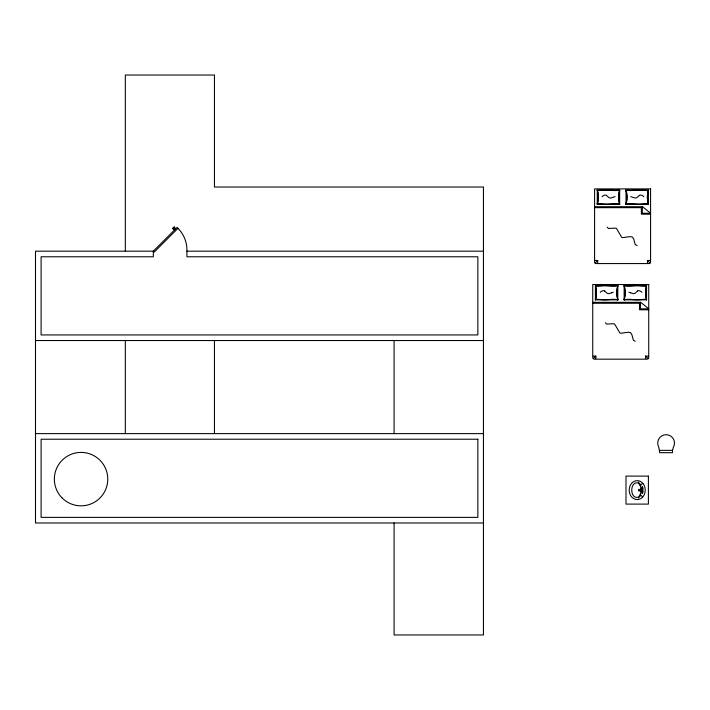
<?xml version="1.0" encoding="UTF-8"?>
<svg xmlns="http://www.w3.org/2000/svg" width="710" height="710" viewBox="0 0 710 710"><rect width="100%" height="100%" fill="white"/><g stroke="black" fill="none" stroke-linecap="round" stroke-linejoin="round"><path stroke-width="1.06" d="M595.832 358.621L595.876 356.083L593.338 356.083M597.687 263.011L597.722 260.472L595.184 260.472M638.414 482.125L638.565 482.631A4.056 4.056 0 0 1 640.207 484.38L639.905 484.957M641.015 490.992L640.731 493.033A8.68 8.68 0 0 1 639.923 495.234A5.218 5.218 0 0 1 638.53 496.902A2.13 2.13 0 0 1 637.207 497.355L636.444 497.355A3.106 3.106 0 0 1 634.767 496.867A5.458 5.458 0 0 1 633.134 495.234A7.854 7.854 0 0 1 632.14 493.006A11.156 11.156 0 0 1 632.14 487.229A7.854 7.854 0 0 1 633.134 484.992A5.458 5.458 0 0 1 634.767 483.359A3.106 3.106 0 0 1 636.444 482.871L637.207 482.871A2.13 2.13 0 0 1 638.53 483.324A5.218 5.218 0 0 1 639.923 484.992A8.68 8.68 0 0 1 640.731 487.193L641.015 489.234M672.503 450.362L673.373 447.282A8.396 8.396 0 0 0 666.104 434.689A8.396 8.396 0 0 0 658.827 447.282L659.705 452.687L672.503 452.687L672.503 450.362L659.705 450.362M640.296 494.382L642.319 496.743M177.979 228.327A30.494 30.494 0 0 1 186.916 249.893L186.916 256.78L477.848 256.78L477.848 334.934L41.1 334.934L41.1 256.78L153.316 256.78L153.316 251.18L177.074 227.422L177.979 228.327L154.23 252.085L153.316 251.18L35.5 251.18L35.5 522.977L483.448 522.977M595.14 263.019L597.722 260.472M593.285 358.63L595.876 356.083M639.754 490.69C638.13 492.066 637.935 488.329 639.754 489.536M642.319 483.483L640.296 485.844M639.417 195.427L637.722 196.91A8.387 8.387 0 0 1 636.976 197.611L635.264 198.09L632.539 197.211A9.762 9.762 0 0 0 630.782 196.652M637.562 291.038L635.867 292.52A8.387 8.387 0 0 1 635.122 293.221L633.409 293.7L630.684 292.822M611.479 292.822L608.754 293.7L607.041 293.221A8.387 8.387 0 0 1 606.296 292.52L604.601 291.038M642.914 488.791L639.533 489.589L639.533 490.646L642.914 491.435L642.914 488.791L640.109 489.447L640.109 490.779L642.914 491.435M637.092 245.624L635.228 244.586L633.702 238.986L632.37 237.042L630.196 236.616L622.51 237.637A2.583 2.583 0 0 1 621.596 237.184L616.608 228.629A3.523 3.523 0 0 0 615.508 228.114L608.426 228.46L607.21 227.2M635.237 341.244L633.373 340.196L631.847 334.596L630.515 332.653L628.35 332.227L620.655 333.247A2.583 2.583 0 0 1 619.75 332.795L614.753 324.239A3.523 3.523 0 0 0 613.662 323.733L606.571 324.071L605.364 322.81M648.399 190.466L647.724 190.502A26.9 26.9 0 0 1 644.804 190.475L640.553 190.102A25.161 25.161 0 0 0 639.213 190.049L626.007 190.049A25.631 25.631 0 0 1 626.007 204.223L648.399 204.223A25.631 25.631 0 0 1 648.434 190.049L638.769 190.049A27.193 27.193 0 0 0 637.651 190.085L631.82 190.546M597.261 203.814L597.935 203.779A26.9 26.9 0 0 1 600.855 203.805L605.106 204.169A25.161 25.161 0 0 0 606.447 204.223L619.653 204.223A25.631 25.631 0 0 1 619.697 190.049L597.261 190.049A25.631 25.631 0 0 1 597.261 204.223L606.89 204.223A27.193 27.193 0 0 0 608.009 204.187L613.839 203.726M646.544 286.077L645.869 286.112A26.9 26.9 0 0 1 642.958 286.086L638.707 285.713A25.161 25.161 0 0 0 637.358 285.66L624.152 285.66A25.631 25.631 0 0 1 624.152 299.833L646.544 299.833A25.631 25.631 0 0 1 646.579 285.66L636.914 285.66A27.193 27.193 0 0 0 635.796 285.695L629.974 286.157A20.847 20.847 0 0 1 624.143 285.731M595.415 299.425L596.089 299.389A26.9 26.9 0 0 1 599 299.416L603.251 299.789A25.161 25.161 0 0 0 604.592 299.842L617.807 299.833A25.631 25.631 0 0 1 617.842 285.66L595.415 285.66A25.631 25.631 0 0 1 595.415 299.833L605.044 299.833A27.193 27.193 0 0 0 606.163 299.798L611.984 299.345M594.59 206.716L642.639 206.716L650.582 213.248L642.302 213.248L642.302 206.716M594.59 207.648L642.302 207.648M650.582 214.18L641.37 214.18L641.37 207.648M186.916 251.18L483.448 251.18M647.493 263.011L647.449 260.472L649.987 260.472M592.743 302.327L640.784 302.327L648.736 308.859L640.447 308.859L640.447 302.327M592.743 303.259L640.447 303.259M648.736 309.791L639.515 309.791L639.515 303.259M35.5 340.534L483.448 340.534M645.639 358.621L645.603 356.083L648.141 356.083M35.5 433.624L483.448 433.624M613.839 190.546L608.009 190.085A27.193 27.193 0 0 0 606.89 190.049L606.447 190.049A25.161 25.161 0 0 0 605.106 190.102L600.855 190.466A26.9 26.9 0 0 1 597.935 190.502L597.261 190.466M631.82 203.726L637.651 204.187A27.193 27.193 0 0 0 638.769 204.223L639.213 204.223A25.161 25.161 0 0 0 640.553 204.169L644.804 203.805A26.9 26.9 0 0 1 647.724 203.779L648.399 203.814M629.974 299.345L635.796 299.798A27.193 27.193 0 0 0 636.914 299.833L637.358 299.833A25.161 25.161 0 0 0 638.707 299.78L642.958 299.416A26.9 26.9 0 0 1 645.869 299.389L646.544 299.425M595.415 286.077L596.089 286.112A26.9 26.9 0 0 0 599 286.086L603.251 285.713A25.161 25.161 0 0 1 604.592 285.66L605.044 285.66A27.193 27.193 0 0 1 606.163 285.695L611.984 286.157A20.847 20.847 0 0 0 617.815 285.731M606.447 195.427L608.142 196.91A8.387 8.387 0 0 0 608.887 197.611L610.6 198.09L613.325 197.211A9.762 9.762 0 0 1 615.082 196.652M639.905 495.269L640.207 495.846A4.056 4.056 0 0 1 638.583 497.603L638.414 498.101M647.449 260.472L650.041 263.019M645.603 356.083L648.186 358.63M174.642 228.203L175.468 229.028M173.897 228.948L174.722 229.774M394.086 340.534L394.086 433.624M394.086 522.977L394.086 634.962L483.448 634.962L483.448 187.023L214.447 187.023L214.447 75.038L125.324 75.038L125.324 251.18M214.447 340.534L214.447 433.624M125.324 340.534L125.324 433.624M611.993 299.38A20.847 20.847 0 0 1 617.815 299.771M600.234 292.351A4.091 4.091 0 0 1 604.645 290.878M611.487 292.831A9.762 9.762 0 0 1 613.227 292.272M624.143 299.771A20.847 20.847 0 0 1 629.965 299.38M637.518 290.878A4.091 4.091 0 0 1 641.929 292.351M628.927 292.272A9.762 9.762 0 0 1 630.675 292.831M619.67 190.12A20.847 20.847 0 0 1 613.839 190.502M613.839 203.77A20.847 20.847 0 0 1 619.67 204.16M602.089 196.741A4.091 4.091 0 0 1 606.491 195.268M631.82 190.502A20.847 20.847 0 0 1 625.989 190.12M625.989 204.16A20.847 20.847 0 0 1 631.82 203.77M639.373 195.268A4.091 4.091 0 0 1 643.775 196.741M641.636 487.53C643.233 489.882 643.091 485.099 641.636 487.53M641.636 492.607C643.358 494.861 642.976 490.264 641.654 492.518M641.867 487.548C643.109 489.021 642.674 485.933 641.875 487.513M641.867 492.616C643.109 494.116 642.648 490.956 641.867 492.616M172.601 228.398C174.385 231.992 176.444 223.393 172.601 228.398M650.582 188.904L594.59 188.904L594.59 261.697A1.864 1.864 0 0 0 596.462 263.57L648.718 263.57A1.864 1.864 0 0 0 650.582 261.697L650.582 188.904M648.736 284.524L592.743 284.524L592.743 357.308A1.864 1.864 0 0 0 594.607 359.18L646.863 359.18A1.864 1.864 0 0 0 648.736 357.308L648.736 284.524M477.848 439.224L41.1 439.224L41.1 517.377L477.848 517.377L477.848 439.224M648.399 476.099L625.998 476.099L625.998 504.1L648.399 504.1L648.399 476.099M648.399 204.223L648.399 190.049A24.85 24.85 0 0 0 648.399 204.223M646.544 299.833L646.544 285.66A24.85 24.85 0 0 0 646.544 299.833M626.007 204.223L626.007 190.049A28.231 28.231 0 0 1 626.007 204.223M624.152 299.833L624.152 285.66A28.231 28.231 0 0 1 624.152 299.833M619.653 204.223L619.653 190.049A28.231 28.231 0 0 0 619.653 204.223M617.807 299.833L617.807 285.66A28.231 28.231 0 0 0 617.807 299.833M597.261 204.223L597.261 190.049A24.85 24.85 0 0 1 597.261 204.223M595.415 299.833L595.415 285.66A24.85 24.85 0 0 1 595.415 299.833M62.169 498.012A26.714 26.714 0 0 0 106.864 486.03A26.714 26.714 0 0 0 74.151 453.317A26.714 26.714 0 0 0 62.169 498.012M642.878 483.43A8.236 8.236 0 0 0 640.207 481.353A6.825 6.825 0 0 0 634.216 481.353A8.236 8.236 0 0 0 631.545 483.43A9.505 9.505 0 0 0 629.832 486.43A11.12 11.12 0 0 0 629.832 493.796A9.505 9.505 0 0 0 631.545 496.796A8.236 8.236 0 0 0 634.216 498.873A6.825 6.825 0 0 0 640.207 498.873A8.236 8.236 0 0 0 642.878 496.796A9.505 9.505 0 0 0 644.591 493.796A11.12 11.12 0 0 0 644.591 486.43A9.505 9.505 0 0 0 642.878 483.43"/></g></svg>
